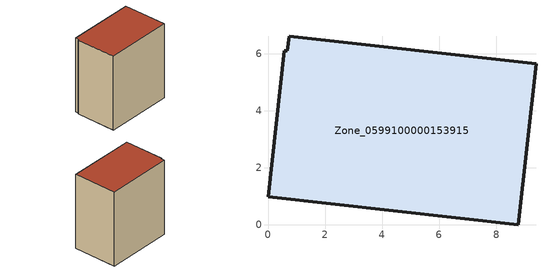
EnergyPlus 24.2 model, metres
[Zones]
Zone_0599100000153915
 floor ground (C_G): 0.74,6.62 9.39,5.65 8.76,0 0,0.99 0.57,6.11 0.68,6.1 z0
 wall outside (C_F): 8.76,0 9.39,5.65 0.74,6.62 0.68,6.1 0.57,6.11 0,0.99 8.76,0 z0:9.85
 roof outside (C_R): 9.39,5.65 0.74,6.62 0.68,6.1 0.57,6.11 0,0.99 8.76,0 z9.85
[BUILDING]
Pand.0599100000153915: North Axis=0; Terrain=City; Loads Convergence Tolerance Value=0.04; Temperature Convergence Tolerance Value=0.4; Solar Distribution=FullExterior; Maximum Number of Warmup Days=25; Minimum Number of Warmup Days=1
[Site:Location]
Rotterdam.The.Hague.AP_ZH_NLD Design_Conditions: Latitude=51.96; Longitude=4.45; Time Zone=1; Elevation=-4.5
[SITE:GROUNDTEMPERATURE:BUILDINGSURFACE]
18, 18, 18, 18, 18, 18, 18, 18, 18, 18, 18, 18
[MATERIAL] Thermal Absorptance=0.9; Solar Absorptance=0.7; Visible Absorptance=0.7
Name | Roughness | Thickness | Conductivity | Density | Specific Heat
G.TC.1975-1991 | MediumSmooth | 0.15 | 0.288461 | 540 | 1210
F.TC.1975-1991 | Rough | 0.3 | 0.230769 | 1920 | 840
R.TC.1975-1991 | MediumRough | 0.2 | 0.153846 | 1500 | 1000
[CONSTRUCTION]
C_G: G.TC.1975-1991
C_F: F.TC.1975-1991
C_R: R.TC.1975-1991
[ZONE]
Zone_0599100000153915: Type=1; Multiplier=1; Ceiling Height=Autocalculate; Volume=Autocalculate; Floor Area=autocalculate; Part of Total Floor Area=Yes
[ZONEINFILTRATION:DESIGNFLOWRATE]
Infil_Zone_0599100000153915: Zone or ZoneList or Space or SpaceList=Zone_0599100000153915; Schedule=AlwaysOn; Design Flow Rate Calculation Method=Flow/Area; Flow Rate per Floor Area=0.003; Constant Term Coefficient=1; Temperature Term Coefficient=0; Velocity Term Coefficient=0; Velocity Squared Term Coefficient=0
[HVACTEMPLATE:ZONE:IDEALLOADSAIRSYSTEM]
Zone_0599100000153915: Maximum Heating Supply Air Temperature=50; Minimum Cooling Supply Air Temperature=13; Maximum Heating Supply Air Humidity Ratio=0.0156; Minimum Cooling Supply Air Humidity Ratio=0.0077; Heating Limit=NoLimit; Cooling Limit=NoLimit; Dehumidification Control Type=ConstantSensibleHeatRatio; Cooling Sensible Heat Ratio=0.7; Dehumidification Setpoint=60; Humidification Control Type=None; Humidification Setpoint=30; Outdoor Air Method=None; Outdoor Air Flow Rate per Person=0.00944; Outdoor Air Flow Rate per Zone Floor Area=0; Outdoor Air Flow Rate per Zone=0; Demand Controlled Ventilation Type=None; Outdoor Air Economizer Type=NoEconomizer; Heat Recovery Type=None; Sensible Heat Recovery Effectiveness=0.7; Latent Heat Recovery Effectiveness=0.65
[ZONECONTROL:THERMOSTAT]
ThermostatControl_Zone_0599100000153915: Zone or ZoneList=Zone_0599100000153915; Control Type Schedule=DualSetpointControlType; Control 1=Thermostat_Zone_0599100000153915; Temperature Difference Between Cutout And Setpoint=0
[THERMOSTATSETPOINT:DUALSETPOINT]
Thermostat_Zone_0599100000153915: Heating Setpoint Temperature Schedule=HeatingSetpoint_Zone_0599100000153915; Cooling Setpoint Temperature Schedule=CoolingSetpoint_Zone_0599100000153915
[SCHEDULE:COMPACT]
HeatingSetpoint_Zone_0599100000153915: Through: 12/31, For: AllDays, Until: 24:00, 21
CoolingSetpoint_Zone_0599100000153915: Through: 12/31, For: AllDays, Until: 24:00, 24
DualSetpointControlType: Through: 12/31, For: AllDays, Until: 24:00, 4
AlwaysOn: Through: 12/31, For: AllDays, Until: 24:00, 1
